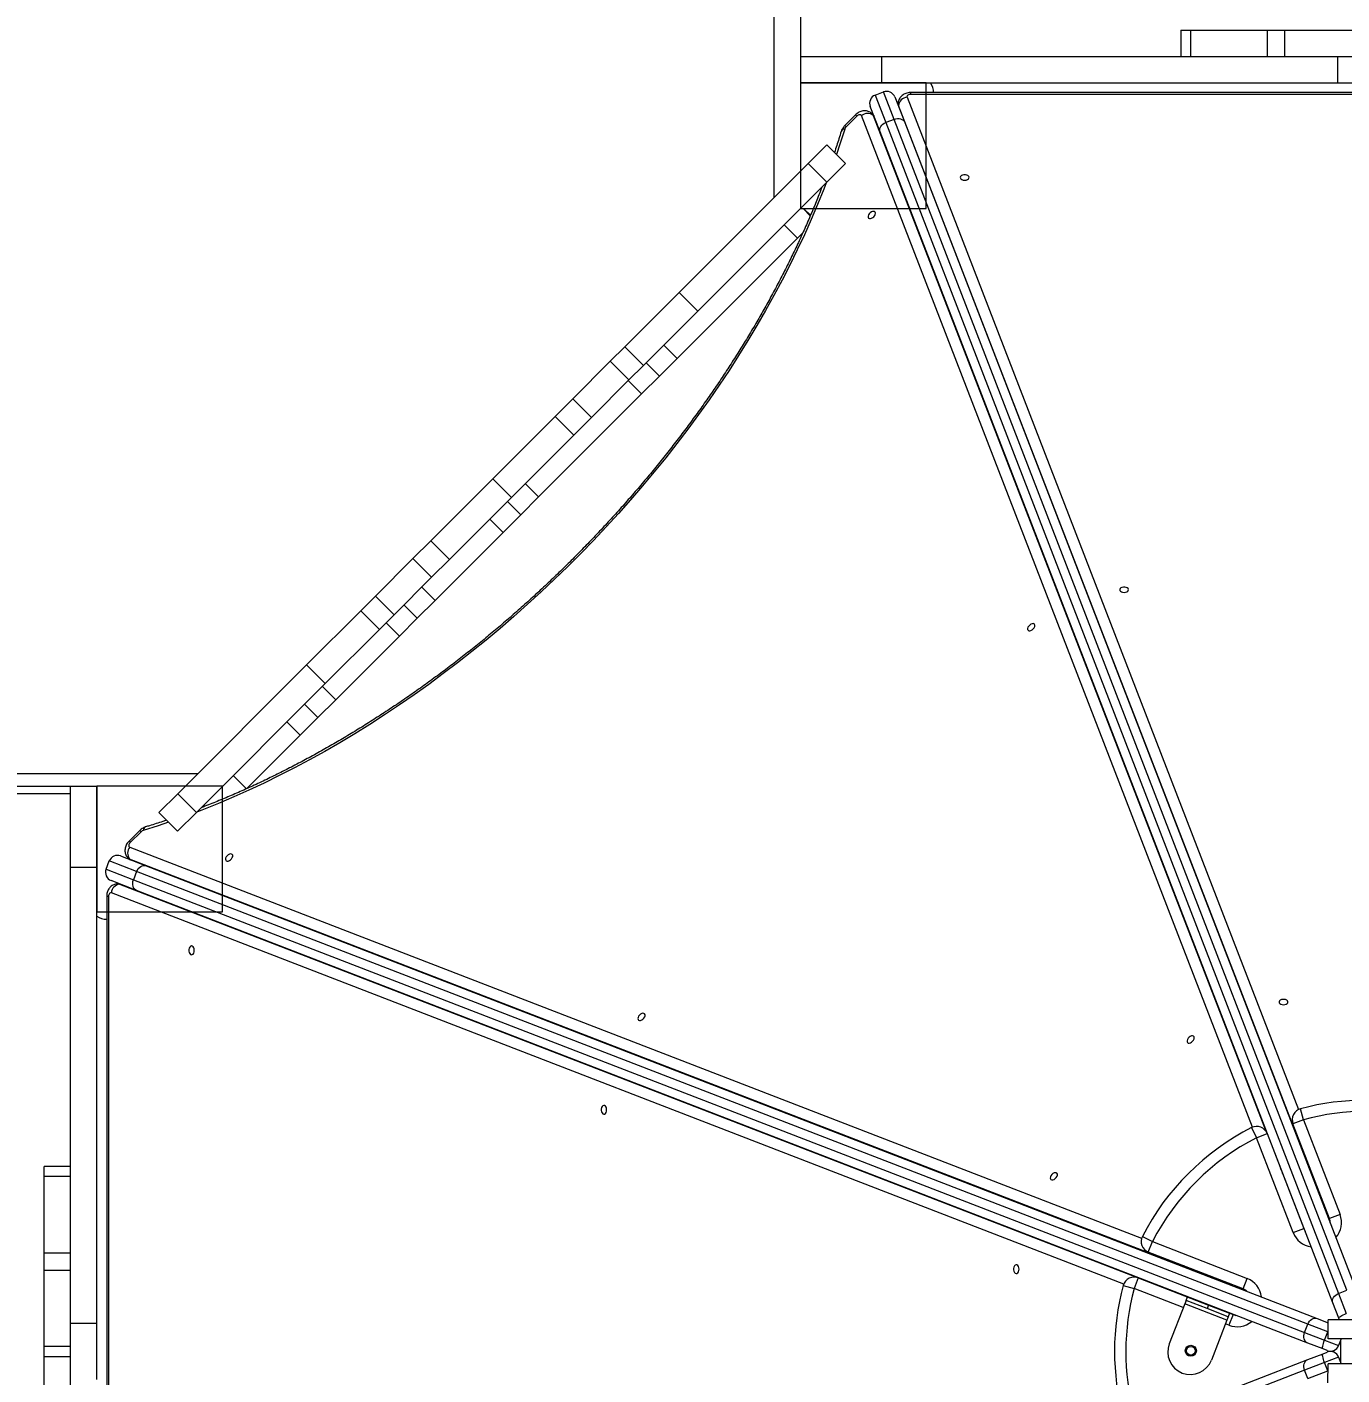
# Model space of a CAD drawing. Header units: millimetres. Extents: x -4688 to 6829, y -6350 to 4771.
# Drawn here: x -1144 to -97, y 270 to 1343 of the extents above; entities that cross this region are included whole.
import ezdxf

# ---------------------------------------------------------------- set-up
doc = ezdxf.new("R2010")
doc.units = ezdxf.units.MM
for name, color, linetype in [('DIKOM_ОБЪЕКТ', 7, 'Continuous'), ('DIKOM_РАЗМЕР_ЗОНА', 7, 'Continuous'), ('DIKOM_РАЗМЕР_ОБЪЕКТА', 7, 'Continuous')]:
    doc.layers.add(name, color=color, linetype=linetype)
doc.styles.add('style1', font='arial.ttf', dxfattribs={"width": 0.8})
doc.dimstyles.new('1-50', dxfattribs={"dimtxt": 300, "dimasz": 200, "dimexe": 100, "dimexo": 0, "dimgap": 100, "dimtad": 1, "dimtxsty": 'style1', "dimcen": 200, "dimclrd": 7, "dimclre": 7, "dimclrt": 7, "dimadec": 1, "dimazin": 2, "dimtfac": 1, "dimtmove": 0, "dimatfit": 2, "dimfxl": 0, "dimlwd": 25, "dimlwe": 18, "dimarcsym": 0})

# ---------------------------------------------------------------- blocks, each defined once
blk = doc.blocks.new('*D11')
at = {"layer": 'Defpoints', "color": 0, "transparency": 16777216}
for p in [(3703.1, 2652.8), (-3188.4, -47.6), (-3188.4, -4921.8)]:
    blk.add_point(p, dxfattribs=at)
at = {"layer": 'DIKOM_РАЗМЕР_ОБЪЕКТА', "color": 7, "lineweight": 18, "transparency": 16777216}
for p, q in [((3703.1, 2652.8), (3703.1, -5021.8)), ((-3188.4, -47.6), (-3188.4, -5021.8))]:
    blk.add_line(p, q, dxfattribs=at)
at = {"layer": 'DIKOM_РАЗМЕР_ОБЪЕКТА', "color": 7, "lineweight": 25, "transparency": 16777216}
blk.add_line((3503.1, -4921.8), (-2988.4, -4921.8), dxfattribs=at)
at = {"layer": 'DIKOM_РАЗМЕР_ОБЪЕКТА', "color": 7, "transparency": 16777216}
for points in [[(-2988.4, -4888.4), (-2988.4, -4955.1), (-3188.4, -4921.8)], [(3503.1, -4888.4), (3503.1, -4955.1), (3703.1, -4921.8)]]:
    blk.add_solid(points, dxfattribs=at)
at = {"layer": 'DIKOM_РАЗМЕР_ОБЪЕКТА', "color": 7, "transparency": 16777216, "insert": (4.1, -4668.6), "char_height": 300, "attachment_point": 5, "style": 'style1'}
blk.add_mtext('6900', dxfattribs=at)
blk = doc.blocks.new('*D12')
at = {"layer": 'Defpoints', "color": 0, "transparency": 16777216}
for p in [(4937.7, 2926.1), (-4688.4, -671.1), (4937.7, -6249.8)]:
    blk.add_point(p, dxfattribs=at)
at = {"layer": 'DIKOM_РАЗМЕР_ЗОНА', "color": 7, "lineweight": 18, "transparency": 16777216}
for p, q in [((4937.7, 2926.1), (4937.7, -6349.8)), ((-4688.4, -671.1), (-4688.4, -6349.8))]:
    blk.add_line(p, q, dxfattribs=at)
at = {"layer": 'DIKOM_РАЗМЕР_ЗОНА', "color": 7, "lineweight": 25, "transparency": 16777216}
blk.add_line((-4488.4, -6249.8), (4737.7, -6249.8), dxfattribs=at)
at = {"layer": 'DIKOM_РАЗМЕР_ЗОНА', "color": 7, "transparency": 16777216}
for points in [[(-4488.4, -6216.4), (-4488.4, -6283.1), (-4688.4, -6249.8)], [(4737.7, -6216.4), (4737.7, -6283.1), (4937.7, -6249.8)]]:
    blk.add_solid(points, dxfattribs=at)
at = {"layer": 'DIKOM_РАЗМЕР_ЗОНА', "color": 7, "transparency": 16777216, "insert": (124.7, -5996.6), "char_height": 300, "attachment_point": 5, "style": 'style1'}
blk.add_mtext('9650', dxfattribs=at)

msp = doc.modelspace()

# ---------------------------------------------------------------- linework, layer by layer
at = {"layer": 'DIKOM_ОБЪЕКТ', "color": 7, "linetype": 'Continuous', "lineweight": 15}
for p, q in [((-549.422, 1207.572), (-549.422, 2270.271)), ((-528.422, 1378.873), (-528.422, 1319.873)), ((-225.567, 1340.873), (-225.567, 1319.873)), ((-225.567, 1340.873), (-217.917, 1340.873)), ((-217.917, 1340.873), (-217.917, 1319.873)), ((-217.917, 1340.873), (-156.834, 1340.873)), ((-156.834, 1340.873), (-156.834, 1319.873)), ((-156.834, 1340.873), (-143.097, 1340.873)), ((-143.097, 1340.873), (-143.097, 1319.873)), ((-143.097, 1340.873), (-82.641, 1340.873)), ((-528.422, 1319.873), (-528.422, 1298.873)), ((-528.422, 1319.873), (-464.011, 1319.873)), ((-464.011, 1319.873), (-464.011, 1298.873)), ((-464.011, 1319.873), (-100.934, 1319.873)), ((-225.567, 1319.873), (-217.917, 1319.873)), ((-217.917, 1319.873), (-156.834, 1319.873)), ((-156.834, 1319.873), (-143.097, 1319.873)), ((-143.097, 1319.873), (-82.641, 1319.873)), ((-100.934, 1319.873), (-100.934, 1298.873)), ((-100.934, 1319.873), (-55.911, 1319.873)), ((-528.423, 1298.873), (-528.423, 1198.873)), ((-428.423, 1298.873), (-528.423, 1298.873)), ((-528.412, 1298.873), (-528.422, 1298.873)), ((-528.422, 1298.873), (-528.422, 1228.572)), ((-528.412, 1298.873), (-464.011, 1298.873)), ((-464.011, 1298.873), (-100.934, 1298.873)), ((-428.423, 1198.873), (-428.423, 1298.873)), ((-428.422, 1291.164), (-428.422, 1298.873)), ((-100.934, 1298.873), (-55.911, 1298.873)), ((-468.871, 1289.149), (-462.342, 1291.673)), ((-468.871, 1289.149), (-460.435, 1267.327)), ((-453.906, 1269.852), (-462.342, 1291.673)), ((283.795, 1291.164), (-440.64, 1291.164)), ((-440.64, 1289.693), (-440.64, 1291.164)), ((283.795, 1289.693), (-440.64, 1289.693)), ((-465.031, 1259.802), (-472.876, 1280.096)), ((-453.289, 1287.668), (-445.444, 1267.374)), ((-450.64, 1282.324), (-450.64, 1281.534)), ((-126.686, 443.627), (-450.371, 1280.909)), ((-450.371, 1280.909), (-450.371, 1280.119)), ((-443.559, 1287.428), (-131.955, 481.395)), ((-484.606, 1273.394), (-493.15, 1264.849)), ((-483.594, 1272.382), (-492.138, 1263.838)), ((-484.606, 1273.394), (-483.594, 1272.382)), ((-168.55, 467.368), (-479.927, 1272.813)), ((-470.737, 1273.667), (-471.3, 1274.23)), ((-469.869, 1272.317), (-470.432, 1272.88)), ((-470.432, 1272.88), (-157.638, 463.77)), ((-453.906, 1269.852), (-460.435, 1267.327)), ((-460.435, 1267.327), (-99.992, 334.962)), ((-93.463, 337.486), (-453.906, 1269.852)), ((-445.444, 1267.374), (-85.001, 335.008)), ((-493.15, 1264.849), (-492.138, 1263.838)), ((-104.588, 327.436), (-465.031, 1259.802)), ((-522.362, 1234.632), (-507.411, 1249.583)), ((-507.411, 1249.583), (-507.394, 1249.6)), ((-507.411, 1249.583), (-492.562, 1234.734)), ((-507.394, 1249.6), (-492.544, 1234.751)), ((-624.946, 1132.048), (-522.362, 1234.632)), ((-522.362, 1234.632), (-507.513, 1219.782)), ((-507.513, 1219.782), (-492.562, 1234.734)), ((-492.562, 1234.734), (-492.544, 1234.751)), ((-610.097, 1117.199), (-507.513, 1219.782)), ((-528.423, 1198.873), (-428.423, 1198.873)), ((-528.422, 1198.873), (-518.117, 1198.873)), ((-526.291, 1198.873), (-520.563, 1193.145)), ((-520.444, 1193.422), (-525.895, 1198.873)), ((-530.883, 1175.2), (-541.489, 1185.806)), ((-626.581, 1079.502), (-530.883, 1175.2)), ((-526.516, 1179.566), (-530.883, 1175.2)), ((-527.294, 1177.873), (-528.209, 1177.873)), ((-668.162, 1088.832), (-624.946, 1132.048)), ((-624.946, 1132.048), (-610.097, 1117.199)), ((-653.313, 1073.983), (-610.097, 1117.199)), ((-679.809, 1077.185), (-668.162, 1088.832)), ((-668.162, 1088.832), (-653.313, 1073.983)), ((-637.187, 1090.108), (-626.581, 1079.502)), ((-709.611, 1047.383), (-679.809, 1077.185)), ((-679.809, 1077.185), (-664.96, 1062.336)), ((-664.96, 1062.336), (-653.313, 1073.983)), ((-651.33, 1075.966), (-640.723, 1065.359)), ((-651.329, 1075.966), (-640.723, 1065.36)), ((-640.723, 1065.36), (-626.581, 1079.502)), ((-654.866, 1051.217), (-640.723, 1065.359)), ((-640.723, 1065.359), (-640.723, 1065.36)), ((-694.762, 1032.534), (-664.96, 1062.336)), ((-665.473, 1061.823), (-654.866, 1051.217)), ((-736.908, 969.174), (-654.866, 1051.217)), ((-723.774, 1033.22), (-709.629, 1047.365)), ((-709.629, 1047.365), (-709.611, 1047.383)), ((-709.629, 1047.365), (-694.779, 1032.516)), ((-709.611, 1047.383), (-694.762, 1032.534)), ((-773.272, 983.722), (-723.774, 1033.22)), ((-723.774, 1033.22), (-708.925, 1018.371)), ((-708.925, 1018.371), (-694.779, 1032.516)), ((-694.779, 1032.516), (-694.762, 1032.534)), ((-758.422, 968.873), (-708.925, 1018.371)), ((-822.769, 934.225), (-773.272, 983.722)), ((-773.272, 983.722), (-758.422, 968.873)), ((-747.515, 979.781), (-736.908, 969.174)), ((-807.92, 919.376), (-758.422, 968.873)), ((-751.05, 955.032), (-736.908, 969.174)), ((-761.657, 965.639), (-751.05, 955.032)), ((-775.8, 951.496), (-765.193, 940.889)), ((-765.193, 940.889), (-751.05, 955.032)), ((-836.915, 920.079), (-822.769, 934.225)), ((-822.769, 934.225), (-807.92, 919.376)), ((-819.347, 886.735), (-765.193, 940.889)), ((-866.735, 890.26), (-836.932, 920.062)), ((-836.932, 920.062), (-836.915, 920.079)), ((-836.932, 920.062), (-822.083, 905.213)), ((-836.915, 920.079), (-822.066, 905.23)), ((-822.066, 905.23), (-807.92, 919.376)), ((-851.885, 875.41), (-822.083, 905.213)), ((-822.083, 905.213), (-822.066, 905.23)), ((-829.954, 897.342), (-819.347, 886.735)), ((-878.381, 878.613), (-866.735, 890.26)), ((-866.735, 890.26), (-851.885, 875.41)), ((-844.097, 883.199), (-833.49, 872.593)), ((-844.096, 883.199), (-833.49, 872.593)), ((-833.49, 872.593), (-819.347, 886.735)), ((-921.598, 835.397), (-878.381, 878.613)), ((-878.381, 878.613), (-863.532, 863.764)), ((-863.532, 863.764), (-851.885, 875.41)), ((-847.632, 858.45), (-833.49, 872.593)), ((-833.49, 872.593), (-833.49, 872.593)), ((-906.748, 820.547), (-863.532, 863.764)), ((-858.239, 869.057), (-847.632, 858.45)), ((-898.381, 807.701), (-847.632, 858.45)), ((-1024.181, 732.813), (-921.598, 835.397)), ((-921.598, 835.397), (-906.748, 820.547)), ((-1009.332, 717.964), (-906.748, 820.547)), ((-908.988, 818.308), (-898.381, 807.701)), ((-912.524, 793.558), (-898.381, 807.701)), ((-923.131, 804.165), (-912.524, 793.558)), ((-937.274, 790.022), (-926.667, 779.415)), ((-926.667, 779.415), (-912.524, 793.558)), ((-969.122, 736.96), (-926.667, 779.415)), ((-1168.422, 748.873), (-1008.121, 748.873)), ((-979.911, 747.384), (-969.305, 736.778)), ((-1109.422, 732.873), (-1688.603, 732.873)), ((-1168.422, 738.873), (-1109.422, 738.873)), ((-1109.422, 738.873), (-1088.422, 738.873)), ((-1109.422, 674.461), (-1109.422, 738.873)), ((-988.423, 738.873), (-1088.423, 738.873)), ((-1088.423, 738.873), (-1088.423, 638.873)), ((-1018.121, 738.873), (-1088.422, 738.873)), ((-1088.422, 738.873), (-1088.422, 738.862)), ((-1088.422, 674.461), (-1088.422, 738.862)), ((-1039.133, 717.861), (-1024.181, 732.813)), ((-1024.181, 732.813), (-1009.332, 717.964)), ((-988.423, 638.873), (-988.423, 738.873)), ((-988.422, 728.586), (-988.422, 738.873)), ((-967.422, 738.66), (-967.422, 737.855)), ((-1039.15, 717.844), (-1039.133, 717.861)), ((-1039.15, 717.844), (-1024.3, 702.995)), ((-1039.133, 717.861), (-1024.283, 703.012)), ((-1024.283, 703.012), (-1009.332, 717.964)), ((-1054.399, 703.601), (-1062.943, 695.056)), ((-1053.387, 702.589), (-1061.931, 694.045)), ((-1054.399, 703.601), (-1053.387, 702.589)), ((-1024.3, 702.995), (-1024.283, 703.012)), ((-1062.943, 695.056), (-1061.931, 694.045)), ((-1062.362, 690.378), (-256.829, 378.967)), ((-1081.223, 672.793), (-1078.698, 679.322)), ((-1056.877, 670.886), (-1078.698, 679.322)), ((-1069.645, 683.327), (-1049.351, 675.482)), ((-1063.779, 681.75), (-1063.217, 681.188)), ((-1063.193, 681.221), (-1062.529, 680.576)), ((-225.166, 357.205), (-1062.429, 680.882)), ((-1062.429, 680.882), (-1061.867, 680.32)), ((-1109.422, 674.461), (-1088.422, 674.461)), ((-1109.422, 311.385), (-1109.422, 674.461)), ((-1088.422, 311.385), (-1088.422, 674.461)), ((-1081.223, 672.793), (-1059.401, 664.357)), ((-1056.877, 670.886), (-1059.401, 664.357)), ((-124.511, 310.443), (-1056.877, 670.886)), ((-1049.351, 675.482), (-116.985, 315.039)), ((-1056.923, 655.894), (-1077.218, 663.74)), ((-1071.084, 661.091), (-1071.873, 661.091)), ((-1069.668, 660.821), (-1070.458, 660.821)), ((-1070.458, 660.821), (-260.919, 347.862)), ((-1059.401, 664.357), (-127.035, 303.914)), ((-124.558, 295.451), (-1056.923, 655.894)), ((-1080.714, 651.091), (-1080.714, -73.345)), ((-1079.242, 651.091), (-1080.714, 651.091)), ((-1079.242, 651.091), (-1079.242, -73.345)), ((-271.047, 342.446), (-1076.977, 654.01)), ((-1088.423, 638.873), (-988.423, 638.873)), ((-1088.422, 638.873), (-1080.714, 638.873)), ((-127.929, 473.346), (-136.329, 470.116)), ((-127.929, 473.346), (-130.261, 482.038)), ((-127.929, 473.346), (-98.875, 397.789)), ((-169.356, 467.006), (-165.264, 458.99)), ((-165.264, 458.99), (-156.863, 462.22)), ((-156.863, 462.22), (-127.81, 386.663)), ((-107.276, 394.559), (-136.329, 470.116)), ((-136.21, 383.433), (-165.264, 458.99)), ((-126.686, 443.627), (-126.559, 444.708)), ((-126.686, 442.838), (-126.686, 443.627)), ((-1109.422, 436.018), (-1130.422, 436.018)), ((-1130.422, 428.368), (-1130.422, 436.018)), ((-1109.422, 428.368), (-1109.422, 436.018)), ((-146.559, 435.421), (-146.192, 435.054)), ((-144.671, 430.512), (-144.714, 431.23)), ((-1130.422, 428.368), (-1109.422, 428.368)), ((-1130.422, 367.284), (-1130.422, 428.368)), ((-1109.422, 367.284), (-1109.422, 428.368)), ((-98.875, 397.789), (-107.276, 394.559)), ((-136.21, 383.433), (-127.81, 386.663)), ((-256.226, 380.447), (-248.225, 376.326)), ((-251.486, 367.937), (-248.225, 376.326)), ((-248.225, 376.326), (-172.774, 347.001)), ((-1130.422, 367.284), (-1109.422, 367.284)), ((-1130.422, 353.548), (-1130.422, 367.284)), ((-1109.422, 353.548), (-1109.422, 367.284)), ((-176.034, 338.612), (-251.486, 367.937)), ((-225.768, 357.942), (-225.166, 357.205)), ((-224.604, 356.643), (-225.166, 357.205)), ((-1130.422, 353.548), (-1109.422, 353.548)), ((-1130.422, 293.091), (-1130.422, 353.548)), ((-1109.422, 293.091), (-1109.422, 353.548)), ((-259.455, 347.432), (-262.716, 339.043)), ((-259.455, 347.432), (-203.563, 325.709)), ((-176.034, 338.612), (-172.774, 347.001)), ((-271.4, 341.407), (-262.716, 339.043)), ((-223.619, 323.848), (-262.716, 339.043)), ((-232.967, 337.137), (-232.387, 337.137)), ((-99.992, 334.962), (-93.463, 337.486)), ((-99.992, 334.962), (-93.863, 319.108)), ((-222.549, 326.616), (-234.809, 294.903)), ((-221.467, 329.414), (-222.549, 326.616)), ((-188.971, 313.635), (-222.549, 326.616)), ((-221.467, 329.414), (-220.385, 332.212)), ((-204.678, 322.923), (-221.467, 329.414)), ((-220.385, 332.212), (-203.596, 325.721)), ((-203.596, 325.721), (-204.678, 322.923)), ((-187.889, 316.433), (-204.678, 322.923)), ((-203.596, 325.721), (-186.807, 319.231)), ((-99.889, 315.281), (-104.588, 327.436)), ((-1109.422, 311.385), (-1088.422, 311.385)), ((-1109.422, 266.361), (-1109.422, 311.385)), ((-1088.422, 266.361), (-1088.422, 311.385)), ((-188.971, 313.635), (-201.23, 281.922)), ((-187.889, 316.433), (-188.971, 313.635)), ((-186.807, 319.231), (-187.889, 316.433)), ((-184.004, 318.107), (-187.264, 309.718)), ((-186.819, 319.201), (-184.004, 318.107)), ((-116.985, 315.039), (-108.381, 311.712)), ((-108.404, 298.927), (-108.377, 313.927)), ((-69.159, 313.857), (-108.377, 313.927)), ((-99.359, 313.911), (-99.889, 315.281)), ((-187.264, 309.718), (-190.064, 310.806)), ((-127.035, 303.914), (-124.511, 310.443)), ((-127.035, 303.914), (-111.181, 297.785)), ((-108.657, 304.314), (-124.511, 310.443)), ((-111.181, 297.785), (-108.657, 304.314)), ((-108.657, 304.314), (-108.394, 304.976)), ((-108.395, 304.213), (-108.657, 304.314)), ((-1130.422, 293.091), (-1109.422, 293.091)), ((-1130.422, 284.655), (-1130.422, 293.091)), ((-1109.422, 284.655), (-1109.422, 293.091)), ((-112.403, 290.752), (-124.558, 295.451)), ((-109.047, 289.455), (-112.403, 290.752)), ((-111.181, 297.785), (-99.993, 293.46)), ((-69.186, 298.857), (-108.404, 298.927)), ((-97.887, 298.908), (-99.993, 293.46)), ((-98.407, 297.564), (-98.438, 280.263)), ((-1130.422, 284.655), (-1109.422, 284.655)), ((-1130.422, 224.198), (-1130.422, 284.655)), ((-1109.422, 224.198), (-1109.422, 284.655)), ((-1056.923, -78.148), (-124.558, 282.295)), ((-111.181, 279.961), (-127.035, 273.832)), ((-124.558, 282.295), (-112.403, 286.994)), ((-112.403, 286.994), (-109.047, 288.291)), ((-99.993, 284.286), (-111.181, 279.961)), ((-108.657, 273.432), (-111.181, 279.961)), ((-99.993, 284.286), (-97.914, 278.908)), ((-127.035, 273.832), (-1059.401, -86.611)), ((-124.511, 267.303), (-127.035, 273.832)), ((-124.511, 267.303), (-108.657, 273.432)), ((-108.657, 273.432), (-108.45, 273.512)), ((-108.451, 272.912), (-108.657, 273.432)), ((-108.467, 263.927), (-108.44, 278.927)), ((-69.222, 278.857), (-108.44, 278.927))]:
    msp.add_line(p, q, dxfattribs=at)
at = {"layer": 'DIKOM_ОБЪЕКТ', "color": 7, "linetype": 'Continuous', "lineweight": 15, "flags": 128}
for points in [[(-440.64, 1289.693), (-441.311, 1289.646), (-441.948, 1289.509), (-442.518, 1289.288), (-442.994, 1288.994), (-443.35, 1288.642), (-443.569, 1288.251), (-443.64, 1287.839), (-443.559, 1287.428)], [(-450.371, 1280.909), (-450.635, 1282.125), (-450.64, 1282.327)], [(-450.64, 1281.534), (-450.635, 1281.335), (-450.371, 1280.119)], [(-479.927, 1272.813), (-480.146, 1273.175), (-480.479, 1273.428), (-480.907, 1273.559), (-481.408, 1273.562), (-481.956, 1273.436), (-482.523, 1273.188), (-483.079, 1272.83), (-483.594, 1272.382)], [(-471.307, 1274.238), (-471.062, 1273.969), (-470.432, 1272.88)], [(-469.869, 1272.317), (-470.5, 1273.406), (-470.737, 1273.667)], [(-465.031, 1259.802), (-465.283, 1260.826), (-465.274, 1261.908), (-465.005, 1263.006), (-464.486, 1264.078), (-463.737, 1265.082), (-462.787, 1265.981), (-461.672, 1266.739), (-460.435, 1267.327)], [(-453.906, 1269.852), (-452.595, 1270.248), (-451.26, 1270.437), (-449.953, 1270.411), (-448.723, 1270.171), (-447.618, 1269.727), (-446.68, 1269.096), (-445.946, 1268.301), (-445.444, 1267.374)], [(-493.22, 1262.113), (-496.973, 1250.187), (-499.726, 1241.933)], [(-397.699, 1221.412), (-396.562, 1221.528), (-395.549, 1221.864), (-394.769, 1222.384), (-394.306, 1223.032), (-394.211, 1223.736), (-394.494, 1224.421), (-395.124, 1225.013), (-396.033, 1225.447), (-397.123, 1225.676), (-398.275, 1225.676), (-399.365, 1225.447), (-400.274, 1225.013), (-400.904, 1224.421), (-401.187, 1223.736), (-401.092, 1223.032), (-400.629, 1222.384), (-399.848, 1221.864), (-398.835, 1221.528), (-397.699, 1221.412)], [(-507.87, 1219.426), (-509.906, 1214.166), (-514.766, 1202.101), (-519.896, 1190.021), (-525.292, 1177.931), (-530.952, 1165.839), (-536.872, 1153.753), (-543.049, 1141.679), (-549.478, 1129.625), (-556.156, 1117.598), (-563.079, 1105.605), (-570.243, 1093.654), (-577.644, 1081.752), (-585.276, 1069.905), (-593.136, 1058.121), (-601.219, 1046.407), (-609.519, 1034.77), (-618.033, 1023.217), (-626.754, 1011.755), (-635.678, 1000.391), (-644.799, 989.132), (-654.112, 977.983), (-663.611, 966.953), (-673.29, 956.048), (-683.144, 945.274), (-693.167, 934.637), (-703.352, 924.145), (-713.694, 913.803), (-724.186, 903.617), (-734.823, 893.595), (-745.597, 883.741), (-756.503, 874.061), (-767.533, 864.562), (-778.681, 855.25), (-789.94, 846.129), (-801.305, 837.205), (-812.767, 828.483), (-824.32, 819.97), (-835.956, 811.669), (-847.67, 803.587), (-859.454, 795.727), (-871.301, 788.094), (-883.204, 780.694), (-895.155, 773.53), (-907.147, 766.607), (-919.174, 759.929), (-931.228, 753.499), (-943.302, 747.323), (-955.389, 741.403), (-967.48, 735.743), (-979.57, 730.347), (-991.651, 725.217), (-1003.715, 720.357), (-1008.975, 718.32)], [(-474.181, 1193.706), (-474.477, 1192.767), (-474.463, 1191.929), (-474.14, 1191.284), (-473.544, 1190.901), (-472.739, 1190.822), (-471.813, 1191.056), (-470.864, 1191.577), (-469.998, 1192.329), (-469.307, 1193.23), (-468.866, 1194.182), (-468.723, 1195.083), (-468.893, 1195.835), (-469.359, 1196.356), (-470.069, 1196.59), (-470.947, 1196.511), (-471.897, 1196.129), (-472.817, 1195.483), (-473.607, 1194.646), (-474.181, 1193.706)], [(-270.796, 893.149), (-269.659, 893.265), (-268.646, 893.601), (-267.866, 894.121), (-267.403, 894.769), (-267.308, 895.473), (-267.59, 896.158), (-268.221, 896.75), (-269.13, 897.184), (-270.22, 897.413), (-271.372, 897.413), (-272.461, 897.184), (-273.371, 896.75), (-274.001, 896.158), (-274.284, 895.473), (-274.189, 894.769), (-273.726, 894.121), (-272.945, 893.601), (-271.932, 893.265), (-270.796, 893.149)], [(-347.277, 865.443), (-347.574, 864.503), (-347.56, 863.666), (-347.237, 863.021), (-346.641, 862.638), (-345.836, 862.559), (-344.909, 862.793), (-343.961, 863.314), (-343.095, 864.066), (-342.403, 864.967), (-341.962, 865.919), (-341.819, 866.82), (-341.99, 867.572), (-342.456, 868.093), (-343.166, 868.327), (-344.044, 868.248), (-344.994, 867.865), (-345.914, 867.22), (-346.703, 866.383), (-347.277, 865.443)], [(-1031.482, 710.177), (-1039.736, 707.424), (-1051.662, 703.671)], [(-1061.931, 694.045), (-1062.379, 693.529), (-1062.737, 692.974), (-1062.985, 692.407), (-1063.111, 691.859), (-1063.109, 691.358), (-1062.977, 690.93), (-1062.724, 690.597), (-1062.362, 690.378)], [(-1062.429, 680.882), (-1063.518, 681.513), (-1063.782, 681.754)], [(-1063.217, 681.188), (-1062.955, 680.95), (-1061.867, 680.32)], [(-980.691, 682.067), (-980.395, 683.006), (-980.408, 683.844), (-980.731, 684.489), (-981.327, 684.872), (-982.132, 684.95), (-983.059, 684.716), (-984.007, 684.195), (-984.873, 683.444), (-985.565, 682.543), (-986.006, 681.59), (-986.149, 680.689), (-985.978, 679.938), (-985.513, 679.417), (-984.802, 679.183), (-983.925, 679.261), (-982.974, 679.644), (-982.054, 680.289), (-981.265, 681.127), (-980.691, 682.067)], [(-1056.877, 670.886), (-1056.288, 672.123), (-1055.53, 673.237), (-1054.632, 674.187), (-1053.627, 674.936), (-1052.555, 675.455), (-1051.457, 675.724), (-1050.375, 675.733), (-1049.351, 675.482)], [(-1071.872, 661.091), (-1071.674, 661.086), (-1070.458, 660.821)], [(-1069.668, 660.821), (-1070.885, 661.086), (-1071.084, 661.091)], [(-1056.923, 655.894), (-1057.851, 656.397), (-1058.645, 657.131), (-1059.277, 658.069), (-1059.721, 659.174), (-1059.96, 660.404), (-1059.986, 661.711), (-1059.797, 663.046), (-1059.401, 664.357)], [(-1076.977, 654.01), (-1077.388, 654.091), (-1077.8, 654.02), (-1078.191, 653.801), (-1078.543, 653.444), (-1078.837, 652.969), (-1079.058, 652.398), (-1079.195, 651.762), (-1079.242, 651.091)], [(-1010.961, 608.149), (-1011.077, 609.286), (-1011.414, 610.299), (-1011.934, 611.08), (-1012.581, 611.542), (-1013.285, 611.638), (-1013.97, 611.355), (-1014.562, 610.724), (-1014.996, 609.815), (-1015.226, 608.726), (-1015.226, 607.573), (-1014.996, 606.484), (-1014.562, 605.574), (-1013.97, 604.944), (-1013.285, 604.661), (-1012.581, 604.757), (-1011.934, 605.219), (-1011.414, 606), (-1011.077, 607.013), (-1010.961, 608.149)], [(-143.893, 564.886), (-142.756, 565.002), (-141.743, 565.338), (-140.962, 565.858), (-140.5, 566.506), (-140.404, 567.21), (-140.687, 567.895), (-141.317, 568.487), (-142.227, 568.921), (-143.316, 569.15), (-144.469, 569.15), (-145.558, 568.921), (-146.468, 568.487), (-147.098, 567.895), (-147.381, 567.21), (-147.285, 566.506), (-146.823, 565.858), (-146.042, 565.338), (-145.029, 565.002), (-143.893, 564.886)], [(-652.428, 555.163), (-652.131, 556.103), (-652.145, 556.941), (-652.468, 557.586), (-653.064, 557.969), (-653.869, 558.047), (-654.796, 557.813), (-655.744, 557.292), (-656.61, 556.541), (-657.302, 555.64), (-657.743, 554.687), (-657.886, 553.786), (-657.715, 553.035), (-657.25, 552.514), (-656.539, 552.28), (-655.662, 552.358), (-654.711, 552.741), (-653.791, 553.386), (-653.002, 554.224), (-652.428, 555.163)], [(-220.374, 537.18), (-220.67, 536.24), (-220.656, 535.403), (-220.334, 534.758), (-219.738, 534.375), (-218.933, 534.296), (-218.006, 534.53), (-217.058, 535.051), (-216.192, 535.803), (-215.5, 536.704), (-215.059, 537.656), (-214.916, 538.557), (-215.087, 539.309), (-215.552, 539.83), (-216.263, 540.064), (-217.14, 539.985), (-218.091, 539.602), (-219.011, 538.957), (-219.8, 538.12), (-220.374, 537.18)], [(-682.698, 481.246), (-682.814, 482.383), (-683.151, 483.396), (-683.671, 484.176), (-684.318, 484.639), (-685.022, 484.734), (-685.707, 484.452), (-686.299, 483.821), (-686.733, 482.912), (-686.963, 481.822), (-686.963, 480.67), (-686.733, 479.581), (-686.299, 478.671), (-685.707, 478.041), (-685.022, 477.758), (-684.318, 477.853), (-683.671, 478.316), (-683.151, 479.097), (-682.814, 480.11), (-682.698, 481.246)], [(-125.439, 441.795), (-126.166, 442.654), (-126.686, 443.627)], [(-324.165, 428.26), (-323.868, 429.2), (-323.882, 430.038), (-324.205, 430.683), (-324.801, 431.065), (-325.606, 431.144), (-326.533, 430.91), (-327.481, 430.389), (-328.347, 429.638), (-329.039, 428.737), (-329.48, 427.784), (-329.623, 426.883), (-329.452, 426.131), (-328.987, 425.61), (-328.276, 425.377), (-327.398, 425.455), (-326.448, 425.838), (-325.528, 426.483), (-324.739, 427.321), (-324.165, 428.26)], [(-145.884, 433.666), (-145.922, 434.006), (-146.192, 435.054)], [(-127.81, 386.663), (-127.019, 385.086), (-126.685, 384.595)], [(-354.435, 354.343), (-354.551, 355.48), (-354.888, 356.493), (-355.408, 357.273), (-356.055, 357.736), (-356.759, 357.831), (-357.444, 357.548), (-358.036, 356.918), (-358.47, 356.009), (-358.699, 354.919), (-358.699, 353.767), (-358.47, 352.677), (-358.036, 351.768), (-357.444, 351.138), (-356.759, 350.855), (-356.055, 350.95), (-355.408, 351.413), (-354.888, 352.193), (-354.551, 353.207), (-354.435, 354.343)], [(-223.038, 356.881), (-224.118, 356.935), (-225.166, 357.205)], [(-231.168, 336.437), (-231.413, 336.617), (-232.387, 337.137)], [(-104.588, 327.436), (-104.84, 328.46), (-104.831, 329.542), (-104.562, 330.64), (-104.043, 331.712), (-103.294, 332.717), (-102.344, 333.615), (-101.229, 334.373), (-99.992, 334.962)], [(-184.004, 318.107), (-182.305, 317.632), (-181.716, 317.548)], [(-124.511, 310.443), (-123.923, 311.68), (-123.164, 312.794), (-122.266, 313.745), (-121.261, 314.493), (-120.19, 315.012), (-119.092, 315.281), (-118.01, 315.29), (-116.985, 315.039)], [(-99.889, 315.281), (-99.862, 315.584), (-99.585, 315.972), (-99.068, 316.43), (-98.333, 316.942), (-97.406, 317.486), (-96.324, 318.043), (-95.127, 318.59), (-93.863, 319.108)], [(-124.558, 295.451), (-125.485, 295.954), (-126.28, 296.688), (-126.911, 297.626), (-127.355, 298.731), (-127.595, 299.961), (-127.62, 301.268), (-127.432, 302.603), (-127.035, 303.914)], [(-112.403, 290.752), (-112.609, 290.976), (-112.709, 291.442), (-112.701, 292.132), (-112.585, 293.021), (-112.364, 294.073), (-112.048, 295.248), (-111.649, 296.501), (-111.181, 297.785)], [(-127.035, 273.832), (-127.432, 275.143), (-127.62, 276.478), (-127.595, 277.786), (-127.355, 279.016), (-126.911, 280.12), (-126.28, 281.058), (-125.485, 281.792), (-124.558, 282.295)], [(-111.181, 279.961), (-111.649, 281.245), (-112.048, 282.498), (-112.364, 283.674), (-112.585, 284.726), (-112.701, 285.614), (-112.709, 286.304), (-112.609, 286.77), (-112.403, 286.994)]]:
    msp.add_lwpolyline(points, dxfattribs=at)
at = {"layer": 'DIKOM_ОБЪЕКТ', "color": 7, "linetype": 'Continuous', "lineweight": 15}
for radius in [4.4, 3.5]:
    msp.add_circle((-217.659, 289.345), radius, dxfattribs=at)
for centre, radius, start, end in [((-436.422, 1290.873), 14, 1.191323, 34.849905), ((-466.347, 1282.62), 7, 111.135989, 201.135989), ((-459.818, 1285.144), 7, 21.135989, 111.135989), ((-442.955, 1279.979), 7.473, 94.63719, 172.853379), ((-475.138, 1266.898), 7.611, 51.806676, 128.998723), ((-493.063, 1258.932), 3.185, 92.836272, 156.359112), ((-489.16, 1260.768), 4.277, 134.129545, 161.665467), ((-1050.317, 699.611), 4.277, 108.334533, 135.870455), ((-1048.481, 703.513), 3.185, 113.644029, 177.163364), ((-1056.448, 685.588), 7.611, 141.001277, 218.193324), ((-1072.169, 676.798), 7, 68.864011, 158.864011), ((-1074.693, 670.269), 7, 158.864011, 248.864011), ((-1069.528, 653.406), 7.473, 97.146621, 175.36281), ((-1080.422, 646.873), 14, 235.150095, 268.808677), ((-78.422, 288.873), 200, 74.771489, 105.022315), ((-127.929, 473.346), 9, 105.022315, 201.032891), ((-78.422, 288.873), 191, 74.771489, 105.022315), ((-78.422, 288.873), 200, 117.043467, 152.750337), ((-165.264, 458.99), 9, 21.032891, 117.043467), ((-78.422, 288.873), 191, 117.043467, 152.750337), ((-121.429, 445.061), 5.708, 202.925127, 231.593841), ((-115.676, 391.329), 18, 318.608696, 21.032891), ((-115.676, 391.329), 9, 358.452917, 21.032891), ((-248.225, 376.326), 9, 152.750337, 248.760913), ((-119.41, 389.893), 18, 201.032891, 262.246696), ((-222.655, 362.202), 5.891, 250.685421, 278.825948), ((-262.716, 339.043), 9, 68.760913, 164.771489), ((-179.294, 330.224), 18, 6.336718, 68.760913), ((-78.422, 288.873), 200, 164.771489, 195.022315), ((-78.422, 288.873), 191, 164.771489, 195.022315), ((-179.294, 330.224), 9, 46.180939, 68.760913), ((-180.743, 326.495), 18, 248.760913, 309.974718), ((-218.019, 288.412), 18, 158.864011, 248.864011), ((-106.523, 295.984), 7, 248.864011, 338.864011), ((-218.019, 288.412), 18, 248.864011, 338.864011), ((-106.523, 281.762), 7, 21.135989, 111.135989)]:
    msp.add_arc(centre, radius, start, end, dxfattribs=at)
for points, knots in [([(-440.64, 1291.164), (-441.051, 1291.152), (-442.083, 1291.12), (-443.663, 1290.816), (-445.302, 1290.235), (-446.748, 1289.438), (-448.003, 1288.441), (-449.041, 1287.269), (-449.847, 1285.95), (-450.377, 1284.518), (-450.641, 1283.289), (-450.61, 1282.556), (-450.601, 1282.329)], [0, 0, 0, 0, 0.081800379, 0.205901777, 0.32021237, 0.431608787, 0.53952238, 0.64482251, 0.748548828, 0.851457786, 0.954050794, 1, 1, 1, 1]), ([(-471.33, 1274.232), (-471.667, 1274.546), (-472.383, 1275.214), (-473.691, 1275.932), (-475.125, 1276.431), (-476.606, 1276.66), (-478.106, 1276.637), (-479.611, 1276.366), (-481.11, 1275.846), (-482.577, 1275.067), (-483.745, 1274.215), (-484.386, 1273.604), (-484.606, 1273.394)], [0, 0, 0, 0, 0.09336345, 0.19824632, 0.3003205, 0.40105543, 0.50203093, 0.60499025, 0.71165412, 0.82311691, 0.93917793, 1, 1, 1, 1]), ([(-470.073, 1272.844), (-470.23, 1273.084), (-470.431, 1273.393), (-470.713, 1273.626), (-470.776, 1273.677)], [0, 0, 0, 0, 0.77780807, 1, 1, 1, 1]), ([(-495.98, 1260.208), (-496.574, 1258.27), (-498.274, 1252.721), (-500.114, 1247.146), (-501.312, 1243.519)], [0, 0, 0, 0, 0.34938591, 1, 1, 1, 1]), ([(-493.15, 1264.849), (-493.429, 1264.553), (-494.135, 1263.803), (-495.031, 1262.481), (-495.655, 1261.2), (-495.904, 1260.44), (-495.98, 1260.208)], [0, 0, 0, 0, 0.22098032, 0.55866086, 0.86546981, 1, 1, 1, 1]), ([(-511.241, 1216.054), (-512.049, 1213.952), (-514.29, 1208.114), (-518.231, 1198.516), (-523.039, 1187.269), (-528.092, 1176.011), (-533.373, 1164.75), (-538.884, 1153.491), (-544.621, 1142.241), (-550.58, 1131.005), (-556.759, 1119.79), (-563.155, 1108.602), (-569.764, 1097.446), (-576.582, 1086.33), (-583.607, 1075.258), (-590.833, 1064.237), (-598.258, 1053.273), (-605.878, 1042.371), (-613.687, 1031.539), (-621.683, 1020.78), (-629.861, 1010.102), (-638.216, 999.51), (-646.745, 989.01), (-655.441, 978.607), (-664.302, 968.308), (-673.322, 958.116), (-682.495, 948.04), (-691.819, 938.082), (-701.286, 928.25), (-710.892, 918.548), (-720.633, 908.981), (-730.502, 899.555), (-740.495, 890.274), (-750.605, 881.145), (-760.828, 872.17), (-771.159, 863.357), (-781.59, 854.708), (-792.118, 846.229), (-802.735, 837.925), (-813.437, 829.799), (-824.218, 821.857), (-835.072, 814.102), (-845.992, 806.538), (-856.974, 799.17), (-868.01, 792.001), (-879.096, 785.036), (-890.224, 778.278), (-901.39, 771.73), (-912.587, 765.397), (-923.809, 759.281), (-935.049, 753.386), (-946.303, 747.714), (-957.563, 742.269), (-968.824, 737.055), (-980.079, 732.068), (-991.321, 727.335), (-999.835, 723.875), (-1004.59, 722.071), (-1005.613, 721.683)], [0, 0, 0, 0, 0.01025816, 0.02848334, 0.04670946, 0.06493657, 0.08316468, 0.1013938, 0.11962394, 0.13785508, 0.15608722, 0.17432032, 0.19255437, 0.21078932, 0.22902514, 0.2472618, 0.26549924, 0.28373743, 0.3019763, 0.32021582, 0.33845592, 0.35669656, 0.37493769, 0.39317923, 0.41142114, 0.42966337, 0.44790584, 0.46614851, 0.48439132, 0.5026342, 0.52087709, 0.53911994, 0.55736266, 0.5756052, 0.5938475, 0.6120895, 0.63033115, 0.64857238, 0.66681314, 0.68505336, 0.70329301, 0.721532, 0.73977031, 0.75800786, 0.77624462, 0.79448053, 0.81271554, 0.83094961, 0.8491827, 0.86741478, 0.88564581, 0.90387576, 0.92210461, 0.94033235, 0.95855898, 0.97678449, 0.99500889, 1, 1, 1, 1]), ([(-1033.083, 711.778), (-1034.073, 711.44), (-1038.581, 709.899), (-1044.135, 708.151), (-1048.693, 706.757), (-1049.758, 706.431)], [0, 0, 0, 0, 0.17744536, 0.80793659, 1, 1, 1, 1]), ([(-1049.758, 706.431), (-1050.188, 706.282), (-1051.144, 705.95), (-1052.541, 705.162), (-1053.644, 704.329), (-1054.231, 703.762), (-1054.399, 703.601)], [0, 0, 0, 0, 0.2509025, 0.557352757, 0.873777731, 1, 1, 1, 1]), ([(-1062.943, 695.056), (-1063.222, 694.76), (-1063.928, 694.01), (-1064.831, 692.681), (-1065.582, 691.113), (-1066.044, 689.53), (-1066.23, 687.941), (-1066.139, 686.382), (-1065.781, 684.881), (-1065.147, 683.495), (-1064.467, 682.438), (-1063.926, 681.94), (-1063.757, 681.785)], [0, 0, 0, 0, 0.08130066, 0.20553638, 0.32005327, 0.43153729, 0.53941034, 0.6446205, 0.74825519, 0.85108478, 0.95360895, 1, 1, 1, 1]), ([(-1071.87, 661.076), (-1071.925, 661.081), (-1072.511, 661.134), (-1073.616, 660.934), (-1075.097, 660.483), (-1076.434, 659.756), (-1077.612, 658.825), (-1078.623, 657.702), (-1079.459, 656.402), (-1080.109, 654.931), (-1080.546, 653.307), (-1080.702, 652), (-1080.711, 651.253), (-1080.714, 651.091)], [0, 0, 0, 0, 0.01125484, 0.11913276, 0.2232525, 0.32495905, 0.42571705, 0.52711704, 0.63087975, 0.73858564, 0.85102637, 0.96776644, 1, 1, 1, 1]), ([(-125.388, 439.48), (-125.207, 439.218), (-124.793, 438.619), (-124.242, 438.143), (-123.931, 437.874)], [0, 0, 0, 0, 0.43669929, 1, 1, 1, 1]), ([(-220.778, 355.164), (-220.569, 355.138), (-219.882, 355.053), (-219.194, 355.141), (-218.716, 355.201)], [0, 0, 0, 0, 0.30507076, 1, 1, 1, 1]), ([(-228.442, 335.378), (-228.582, 335.524), (-228.734, 335.682), (-228.922, 335.794), (-228.937, 335.803)], [0, 0, 0, 0, 0.91861267, 1, 1, 1, 1])]:
    msp.add_open_spline(points, degree=3, knots=knots, dxfattribs=at)

# ---------------------------------------------------------------- dimensions: what is measured, and where the dimension line sits
at = {"layer": 'DIKOM_РАЗМЕР_ЗОНА'}
dim = msp.add_linear_dim(base=(4937.725, -6249.775), p1=(-4688.422, -671.127), p2=(4937.725, 2926.075), text='9650', dimstyle='1-50', dxfattribs=at)
dim.commit()
dim.dimension.update_dxf_attribs({"geometry": '*D12', "text_midpoint": (124.651, -6249.775), "dimtype": 160})
at = {"layer": 'DIKOM_РАЗМЕР_ОБЪЕКТА'}
dim = msp.add_linear_dim(base=(-3188.422, -4921.775), p1=(3703.085, 2652.764), p2=(-3188.422, -47.627), text='6900', dimstyle='1-50', dxfattribs=at)
dim.commit()
dim.dimension.update_dxf_attribs({"geometry": '*D11', "text_midpoint": (4.076, -4921.775), "dimtype": 160})

doc.saveas('drawing.dxf')
